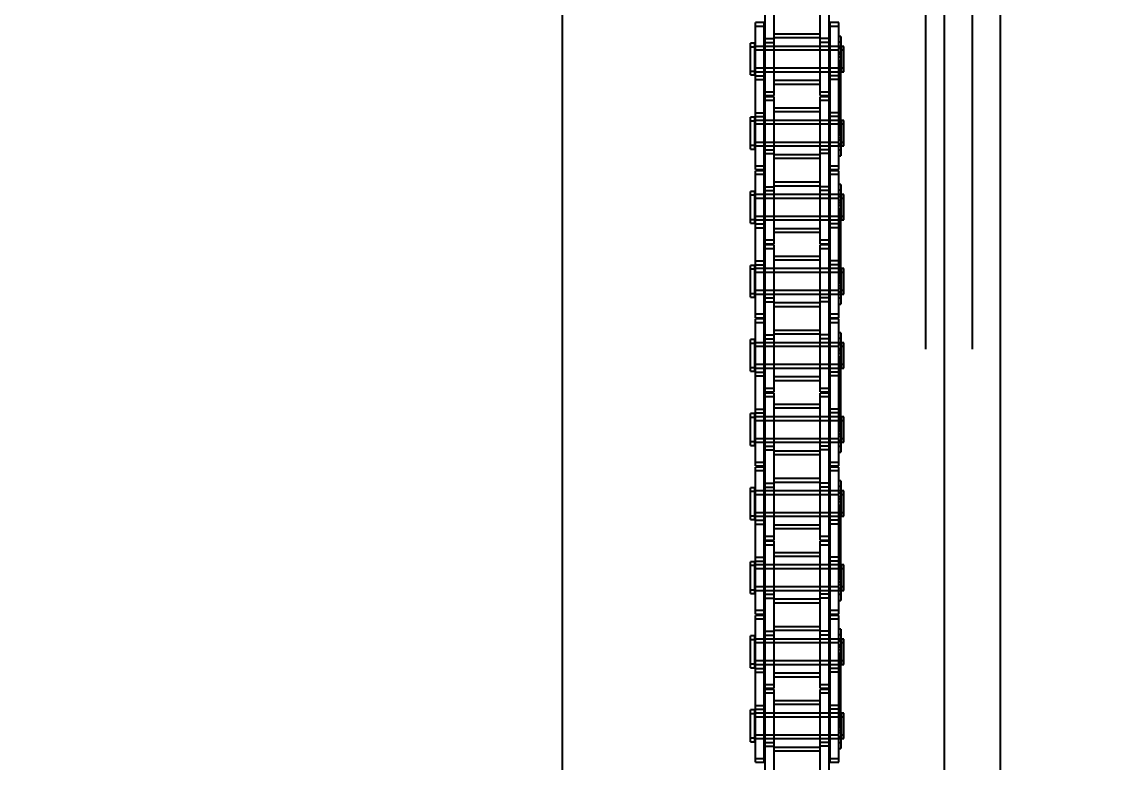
# Model space of a CAD drawing. Header units: metres. Extents: x 0 to 63075, y 0 to 44550.
# Drawn here: x 13890.9 to 14080.1, y 28401.4 to 28528.4 of the extents above; entities that cross this region are included whole.
import ezdxf

# ---------------------------------------------------------------- set-up
doc = ezdxf.new("R2010")
doc.units = ezdxf.units.M
doc.header["$LTSCALE"] = 75
doc.linetypes.add('HIDDEN2', pattern=[4.7625, 3.175, -1.5875])
for name, color, linetype in [('18_COTAS', 7, 'Continuous'), ('SDM', 7, 'Continuous'), ('SL4', 4, 'Continuous'), ('ST1', 7, 'HIDDEN2')]:
    doc.layers.add(name, color=color, linetype=linetype)
doc.styles.add('ROMANS', font='ROMANS.SHX')
doc.dimstyles.new('75___1-75', dxfattribs={"dimscale": 75, "dimtxt": 2.5, "dimasz": 2, "dimexe": 1.5, "dimexo": 1, "dimgap": 0.5, "dimtad": 1, "dimdec": 0, "dimzin": 12, "dimtxsty": 'ROMANS', "dimcen": 0, "dimclrd": 256, "dimclre": 256, "dimclrt": 3, "dimazin": 3, "dimtfac": 1, "dimtdec": 0, "dimtmove": 0, "dimatfit": 0, "dimfxl": 1, "dimlwd": -1, "dimlwe": -1, "dimarcsym": 0})

# ---------------------------------------------------------------- blocks, each defined once
blk = doc.blocks.new('*D27')
at = {"layer": '18_COTAS', "transparency": 16777216}
for p, q in [((12131.24, 27878.33), (12131.24, 30705.37)), ((13913.74, 30509.57), (13913.74, 30705.37)), ((11981.24, 30592.87), (11122.31, 30592.87)), ((13913.74, 30592.87), (12131.24, 30592.87)), ((14063.74, 30592.87), (14213.74, 30592.87))]:
    blk.add_line(p, q, dxfattribs=at)
for points in [[(11981.24, 30617.87), (11981.24, 30567.87), (12131.24, 30592.87)], [(14063.74, 30617.87), (14063.74, 30567.87), (13913.74, 30592.87)]]:
    blk.add_solid(points, dxfattribs=at)
at = {"layer": 'Defpoints', "color": 0, "transparency": 16777216}
for p in [(13913.74, 30592.87), (13913.74, 30434.57), (12131.24, 27803.33)]:
    blk.add_point(p, dxfattribs=at)
at = {"layer": '18_COTAS', "color": 3, "transparency": 16777216, "insert": (11476.78, 30724.12), "char_height": 187.5, "attachment_point": 5, "style": 'ROMANS'}
blk.add_mtext('1782', dxfattribs=at)
blk = doc.blocks.new('A$C429c7d53')
at = {"layer": 'SL4'}
for p, q in [((262.76, 1009.76), (262.76, 2334.74)), ((328.24, 1009.76), (328.24, 2334.74)), ((337.76, 2334.74), (337.76, 1009.76))]:
    blk.add_line(p, q, dxfattribs=at)
at = {"layer": 'ST1'}
for p, q in [((325, 2334.74), (325, 1009.76)), ((328.24, 1009.76), (328.24, 2334.74)), ((333, 2334.74), (333, 1009.76)), ((297.51, 1434.81), (297.51, 1441.16)), ((299.03, 1434.81), (299.03, 1441.16)), ((306.96, 1434.81), (306.96, 1441.16)), ((308.48, 1434.81), (308.48, 1441.16)), ((295.84, 1437.56), (295.84, 1438.21)), ((297.36, 1438.21), (295.84, 1438.21)), ((297.36, 1437.56), (297.36, 1438.21)), ((308.64, 1437.56), (308.64, 1438.21)), ((310.16, 1438.21), (308.64, 1438.21)), ((310.16, 1437.56), (310.16, 1438.21)), ((295.84, 1428.46), (295.84, 1437.56)), ((297.36, 1437.56), (295.84, 1437.56)), ((297.36, 1428.46), (297.36, 1437.56)), ((306.96, 1436.25), (299.03, 1436.25)), ((308.64, 1428.46), (308.64, 1437.56)), ((310.16, 1437.56), (308.64, 1437.56)), ((310.16, 1428.46), (310.16, 1437.56)), ((310.49, 1435.84), (310.16, 1435.84)), ((310.49, 1435.84), (310.49, 1434.87)), ((295, 1434.03), (295, 1434.69)), ((295.66, 1434.69), (295, 1434.69)), ((295, 1429.24), (295, 1434.03)), ((295.66, 1434.03), (295, 1434.03)), ((295.66, 1434.69), (295.66, 1434.03)), ((310.16, 1434.14), (295.66, 1434.14)), ((295.66, 1434.03), (295.66, 1429.24)), ((297.36, 1434.14), (295.84, 1434.14)), ((297.51, 1435.47), (299.03, 1435.47)), ((297.51, 1434.81), (299.03, 1434.81)), ((297.51, 1425.72), (297.51, 1434.81)), ((299.03, 1434.14), (297.51, 1434.14)), ((299.03, 1425.72), (299.03, 1434.81)), ((306.96, 1435.6), (299.03, 1435.6)), ((306.96, 1434.14), (299.03, 1434.14)), ((308.48, 1435.47), (306.96, 1435.47)), ((308.48, 1434.81), (306.96, 1434.81)), ((306.96, 1425.72), (306.96, 1434.81)), ((308.48, 1434.14), (306.96, 1434.14)), ((308.48, 1425.72), (308.48, 1434.81)), ((310.49, 1434.14), (308.64, 1434.14)), ((310.49, 1434.87), (310.16, 1434.87)), ((310.49, 1434.87), (310.49, 1431.64)), ((310.53, 1434.14), (310.53, 1433.48)), ((311, 1434.14), (310.53, 1434.14)), ((311, 1433.48), (311, 1434.14)), ((310.16, 1433.48), (295.66, 1433.48)), ((297.36, 1433.48), (295.84, 1433.48)), ((299.03, 1433.48), (297.51, 1433.48)), ((306.96, 1433.48), (299.03, 1433.48)), ((308.48, 1433.48), (306.96, 1433.48)), ((310.16, 1433.48), (308.64, 1433.48)), ((310.53, 1433.77), (310.16, 1433.77)), ((310.53, 1433.11), (310.16, 1433.11)), ((310.49, 1432.74), (310.16, 1432.74)), ((310.49, 1432.29), (310.16, 1432.29)), ((310.53, 1433.48), (310.53, 1429.79)), ((311, 1433.48), (310.53, 1433.48)), ((311, 1429.79), (311, 1433.48)), ((295.66, 1430.45), (310.16, 1430.45)), ((295.84, 1430.45), (297.36, 1430.45)), ((297.51, 1430.45), (299.03, 1430.45)), ((299.03, 1430.45), (306.96, 1430.45)), ((306.96, 1430.45), (308.48, 1430.45)), ((308.64, 1430.45), (310.16, 1430.45)), ((310.49, 1431.64), (310.16, 1431.64)), ((310.16, 1430.82), (310.53, 1430.82)), ((310.49, 1430.67), (310.16, 1430.67)), ((310.16, 1430.16), (310.53, 1430.16)), ((310.49, 1418.94), (310.49, 1431.64)), ((310.53, 1430.45), (311, 1430.45)), ((295, 1429.89), (295.66, 1429.89)), ((295, 1429.24), (295.66, 1429.24)), ((295.66, 1429.79), (310.16, 1429.79)), ((295.84, 1429.79), (297.36, 1429.79)), ((295.84, 1429.12), (297.36, 1429.12)), ((295.84, 1428.46), (297.36, 1428.46)), ((295.84, 1422.11), (295.84, 1428.46)), ((297.36, 1422.11), (297.36, 1428.46)), ((297.51, 1429.79), (299.03, 1429.79)), ((299.03, 1429.79), (306.96, 1429.79)), ((299.03, 1428.33), (306.96, 1428.33)), ((306.96, 1429.79), (308.48, 1429.79)), ((308.64, 1429.79), (310.16, 1429.79)), ((310.16, 1429.12), (308.64, 1429.12)), ((310.16, 1428.46), (308.64, 1428.46)), ((308.64, 1422.11), (308.64, 1428.46)), ((310.49, 1430.02), (310.16, 1430.02)), ((310.16, 1422.11), (310.16, 1428.46)), ((310.53, 1429.79), (311, 1429.79)), ((297.51, 1426.37), (299.03, 1426.37)), ((299.03, 1427.68), (306.96, 1427.68)), ((306.96, 1426.37), (308.48, 1426.37)), ((297.51, 1425.72), (299.03, 1425.72)), ((297.51, 1424.86), (297.51, 1425.51)), ((299.03, 1425.51), (297.51, 1425.51)), ((297.51, 1415.76), (297.51, 1424.86)), ((299.03, 1424.86), (297.51, 1424.86)), ((299.03, 1424.86), (299.03, 1425.51)), ((299.03, 1415.76), (299.03, 1424.86)), ((306.96, 1425.72), (308.48, 1425.72)), ((306.96, 1424.86), (306.96, 1425.51)), ((308.48, 1425.51), (306.96, 1425.51)), ((306.96, 1415.76), (306.96, 1424.86)), ((308.48, 1424.86), (306.96, 1424.86)), ((308.48, 1424.86), (308.48, 1425.51)), ((308.48, 1415.76), (308.48, 1424.86)), ((295.84, 1422.77), (297.36, 1422.77)), ((306.96, 1423.55), (299.03, 1423.55)), ((306.96, 1422.9), (299.03, 1422.9)), ((310.16, 1422.77), (308.64, 1422.77)), ((295, 1421.33), (295, 1421.99)), ((295.66, 1421.99), (295, 1421.99)), ((295, 1416.54), (295, 1421.33)), ((295.66, 1421.33), (295, 1421.33)), ((295.66, 1421.99), (295.66, 1421.33)), ((310.16, 1421.44), (295.66, 1421.44)), ((295.66, 1421.33), (295.66, 1416.54)), ((310.16, 1420.78), (295.66, 1420.78)), ((295.84, 1422.11), (297.36, 1422.11)), ((295.84, 1413.02), (295.84, 1422.11)), ((297.36, 1421.44), (295.84, 1421.44)), ((297.36, 1420.78), (295.84, 1420.78)), ((297.36, 1413.02), (297.36, 1422.11)), ((299.03, 1421.44), (297.51, 1421.44)), ((299.03, 1420.78), (297.51, 1420.78)), ((306.96, 1421.44), (299.03, 1421.44)), ((306.96, 1420.78), (299.03, 1420.78)), ((308.48, 1421.44), (306.96, 1421.44)), ((308.48, 1420.78), (306.96, 1420.78)), ((310.16, 1422.11), (308.64, 1422.11)), ((308.64, 1413.02), (308.64, 1422.11)), ((310.16, 1421.44), (308.64, 1421.44)), ((310.16, 1420.78), (308.64, 1420.78)), ((310.16, 1413.02), (310.16, 1422.11)), ((310.49, 1421.21), (310.16, 1421.21)), ((310.53, 1421.07), (310.16, 1421.07)), ((310.53, 1421.44), (310.53, 1420.78)), ((311, 1421.44), (310.53, 1421.44)), ((310.53, 1420.78), (310.53, 1417.09)), ((311, 1420.78), (310.53, 1420.78)), ((311, 1420.78), (311, 1421.44)), ((311, 1417.09), (311, 1420.78)), ((310.49, 1420.56), (310.16, 1420.56)), ((310.53, 1420.41), (310.16, 1420.41)), ((310.49, 1419.59), (310.16, 1419.59)), ((310.49, 1418.94), (310.16, 1418.94)), ((310.49, 1418.94), (310.49, 1415.38)), ((295, 1417.19), (295.66, 1417.19)), ((295.66, 1417.75), (310.16, 1417.75)), ((295.66, 1417.09), (310.16, 1417.09)), ((295.84, 1417.75), (297.36, 1417.75)), ((295.84, 1417.09), (297.36, 1417.09)), ((297.51, 1417.75), (299.03, 1417.75)), ((297.51, 1417.09), (299.03, 1417.09)), ((299.03, 1417.75), (306.96, 1417.75)), ((299.03, 1417.09), (306.96, 1417.09)), ((306.96, 1417.75), (308.48, 1417.75)), ((306.96, 1417.09), (308.48, 1417.09)), ((308.64, 1417.75), (310.16, 1417.75)), ((308.64, 1417.09), (310.49, 1417.09)), ((310.49, 1418.48), (310.16, 1418.48)), ((310.16, 1418.12), (310.53, 1418.12)), ((310.16, 1417.46), (310.53, 1417.46)), ((310.53, 1417.75), (311, 1417.75)), ((310.53, 1417.09), (311, 1417.09)), ((295, 1416.54), (295.66, 1416.54)), ((297.51, 1416.42), (299.03, 1416.42)), ((297.51, 1415.76), (299.03, 1415.76)), ((297.51, 1409.41), (297.51, 1415.76)), ((299.03, 1409.41), (299.03, 1415.76)), ((299.03, 1415.63), (306.96, 1415.63)), ((299.03, 1414.98), (306.96, 1414.98)), ((308.48, 1416.42), (306.96, 1416.42)), ((308.48, 1415.76), (306.96, 1415.76)), ((306.96, 1409.41), (306.96, 1415.76)), ((308.48, 1409.41), (308.48, 1415.76)), ((310.49, 1416.36), (310.16, 1416.36)), ((310.16, 1415.38), (310.49, 1415.38)), ((295.84, 1413.67), (297.36, 1413.67)), ((308.64, 1413.67), (310.16, 1413.67)), ((295.84, 1413.02), (297.36, 1413.02)), ((295.84, 1412.16), (295.84, 1412.81)), ((297.36, 1412.81), (295.84, 1412.81)), ((295.84, 1403.06), (295.84, 1412.16)), ((297.36, 1412.16), (295.84, 1412.16)), ((297.36, 1412.16), (297.36, 1412.81)), ((297.36, 1403.06), (297.36, 1412.16)), ((308.64, 1413.02), (310.16, 1413.02)), ((308.64, 1412.16), (308.64, 1412.81)), ((310.16, 1412.81), (308.64, 1412.81)), ((308.64, 1403.06), (308.64, 1412.16)), ((310.16, 1412.16), (308.64, 1412.16)), ((310.16, 1412.16), (310.16, 1412.81)), ((310.16, 1403.06), (310.16, 1412.16)), ((295, 1408.63), (295, 1409.29)), ((295.66, 1409.29), (295, 1409.29)), ((295.66, 1409.29), (295.66, 1408.63)), ((297.51, 1410.07), (299.03, 1410.07)), ((297.51, 1409.41), (299.03, 1409.41)), ((297.51, 1400.32), (297.51, 1409.41)), ((299.03, 1400.32), (299.03, 1409.41)), ((306.96, 1410.85), (299.03, 1410.85)), ((306.96, 1410.2), (299.03, 1410.2)), ((308.48, 1410.07), (306.96, 1410.07)), ((308.48, 1409.41), (306.96, 1409.41)), ((306.96, 1400.32), (306.96, 1409.41)), ((308.48, 1400.32), (308.48, 1409.41)), ((310.49, 1410.44), (310.16, 1410.44)), ((310.49, 1409.47), (310.16, 1409.47)), ((310.49, 1410.44), (310.49, 1409.47)), ((310.49, 1409.47), (310.49, 1406.24)), ((295, 1403.84), (295, 1408.63)), ((295.66, 1408.63), (295, 1408.63)), ((310.16, 1408.74), (295.66, 1408.74)), ((295.66, 1408.63), (295.66, 1403.84)), ((310.16, 1408.08), (295.66, 1408.08)), ((297.36, 1408.74), (295.84, 1408.74)), ((297.36, 1408.08), (295.84, 1408.08)), ((299.03, 1408.74), (297.51, 1408.74)), ((299.03, 1408.08), (297.51, 1408.08)), ((306.96, 1408.74), (299.03, 1408.74)), ((306.96, 1408.08), (299.03, 1408.08)), ((308.48, 1408.74), (306.96, 1408.74)), ((308.48, 1408.08), (306.96, 1408.08)), ((310.49, 1408.74), (308.64, 1408.74)), ((310.16, 1408.08), (308.64, 1408.08)), ((310.53, 1408.37), (310.16, 1408.37)), ((310.53, 1407.71), (310.16, 1407.71)), ((310.53, 1408.74), (310.53, 1408.08)), ((311, 1408.74), (310.53, 1408.74)), ((310.53, 1408.08), (310.53, 1404.39)), ((311, 1408.08), (310.53, 1408.08)), ((311, 1408.08), (311, 1408.74)), ((311, 1404.39), (311, 1408.08)), ((310.49, 1407.34), (310.16, 1407.34)), ((310.49, 1406.89), (310.16, 1406.89)), ((310.49, 1406.24), (310.16, 1406.24)), ((310.49, 1393.54), (310.49, 1406.24)), ((295, 1404.49), (295.66, 1404.49)), ((295, 1403.84), (295.66, 1403.84)), ((295.66, 1405.05), (310.16, 1405.05)), ((295.66, 1404.39), (310.16, 1404.39)), ((295.84, 1405.05), (297.36, 1405.05)), ((295.84, 1404.39), (297.36, 1404.39)), ((295.84, 1403.72), (297.36, 1403.72)), ((297.51, 1405.05), (299.03, 1405.05)), ((297.51, 1404.39), (299.03, 1404.39)), ((299.03, 1405.05), (306.96, 1405.05)), ((299.03, 1404.39), (306.96, 1404.39)), ((306.96, 1405.05), (308.48, 1405.05)), ((306.96, 1404.39), (308.48, 1404.39)), ((308.64, 1405.05), (310.16, 1405.05)), ((308.64, 1404.39), (310.16, 1404.39)), ((310.16, 1403.72), (308.64, 1403.72)), ((310.16, 1405.42), (310.53, 1405.42)), ((310.49, 1405.27), (310.16, 1405.27)), ((310.16, 1404.76), (310.53, 1404.76)), ((310.49, 1404.62), (310.16, 1404.62)), ((310.53, 1405.05), (311, 1405.05)), ((310.53, 1404.39), (311, 1404.39)), ((295.84, 1403.06), (297.36, 1403.06)), ((295.84, 1396.71), (295.84, 1403.06)), ((297.36, 1396.71), (297.36, 1403.06)), ((299.03, 1402.93), (306.96, 1402.93)), ((299.03, 1402.28), (306.96, 1402.28)), ((310.16, 1403.06), (308.64, 1403.06)), ((308.64, 1396.71), (308.64, 1403.06)), ((310.16, 1396.71), (310.16, 1403.06)), ((297.51, 1400.97), (299.03, 1400.97)), ((297.51, 1400.32), (299.03, 1400.32)), ((297.51, 1399.46), (297.51, 1400.11)), ((299.03, 1400.11), (297.51, 1400.11)), ((299.03, 1399.46), (299.03, 1400.11)), ((306.96, 1400.97), (308.48, 1400.97)), ((306.96, 1400.32), (308.48, 1400.32)), ((306.96, 1399.46), (306.96, 1400.11)), ((308.48, 1400.11), (306.96, 1400.11)), ((308.48, 1399.46), (308.48, 1400.11)), ((297.51, 1390.36), (297.51, 1399.46)), ((299.03, 1399.46), (297.51, 1399.46)), ((299.03, 1390.36), (299.03, 1399.46)), ((306.96, 1398.15), (299.03, 1398.15)), ((306.96, 1390.36), (306.96, 1399.46)), ((308.48, 1399.46), (306.96, 1399.46)), ((308.48, 1390.36), (308.48, 1399.46)), ((295, 1395.93), (295, 1396.59)), ((295.66, 1396.59), (295, 1396.59)), ((295.66, 1396.59), (295.66, 1395.93)), ((295.84, 1397.37), (297.36, 1397.37)), ((295.84, 1396.71), (297.36, 1396.71)), ((295.84, 1387.62), (295.84, 1396.71)), ((297.36, 1387.62), (297.36, 1396.71)), ((306.96, 1397.5), (299.03, 1397.5)), ((310.16, 1397.37), (308.64, 1397.37)), ((310.16, 1396.71), (308.64, 1396.71)), ((308.64, 1387.62), (308.64, 1396.71)), ((310.16, 1387.62), (310.16, 1396.71)), ((295, 1391.14), (295, 1395.93)), ((295.66, 1395.93), (295, 1395.93)), ((310.16, 1396.04), (295.66, 1396.04)), ((295.66, 1395.93), (295.66, 1391.14)), ((310.16, 1395.38), (295.66, 1395.38)), ((297.36, 1396.04), (295.84, 1396.04)), ((297.36, 1395.38), (295.84, 1395.38)), ((299.03, 1396.04), (297.51, 1396.04)), ((299.03, 1395.38), (297.51, 1395.38)), ((306.96, 1396.04), (299.03, 1396.04)), ((306.96, 1395.38), (299.03, 1395.38)), ((308.48, 1396.04), (306.96, 1396.04)), ((308.48, 1395.38), (306.96, 1395.38)), ((310.16, 1396.04), (308.64, 1396.04)), ((310.16, 1395.38), (308.64, 1395.38)), ((310.49, 1395.81), (310.16, 1395.81)), ((310.53, 1395.67), (310.16, 1395.67)), ((310.49, 1395.16), (310.16, 1395.16)), ((310.53, 1395.01), (310.16, 1395.01)), ((310.49, 1394.19), (310.16, 1394.19)), ((310.53, 1396.04), (310.53, 1395.38)), ((311, 1396.04), (310.53, 1396.04)), ((310.53, 1395.38), (310.53, 1391.69)), ((311, 1395.38), (310.53, 1395.38)), ((311, 1395.38), (311, 1396.04)), ((311, 1391.69), (311, 1395.38)), ((295.66, 1392.35), (310.16, 1392.35)), ((295.84, 1392.35), (297.36, 1392.35)), ((297.51, 1392.35), (299.03, 1392.35)), ((299.03, 1392.35), (306.96, 1392.35)), ((306.96, 1392.35), (308.48, 1392.35)), ((308.64, 1392.35), (310.16, 1392.35)), ((310.49, 1393.54), (310.16, 1393.54)), ((310.49, 1393.08), (310.16, 1393.08)), ((310.16, 1392.72), (310.53, 1392.72)), ((310.49, 1393.54), (310.49, 1389.98)), ((310.53, 1392.35), (311, 1392.35)), ((295, 1391.79), (295.66, 1391.79)), ((295, 1391.14), (295.66, 1391.14)), ((295.66, 1391.69), (310.16, 1391.69)), ((295.84, 1391.69), (297.36, 1391.69)), ((297.51, 1391.69), (299.03, 1391.69)), ((297.51, 1391.02), (299.03, 1391.02)), ((299.03, 1391.69), (306.96, 1391.69)), ((306.96, 1391.69), (308.48, 1391.69)), ((308.48, 1391.02), (306.96, 1391.02)), ((308.64, 1391.69), (310.49, 1391.69)), ((310.16, 1392.06), (310.53, 1392.06)), ((310.49, 1390.96), (310.16, 1390.96)), ((310.53, 1391.69), (311, 1391.69)), ((297.51, 1390.36), (299.03, 1390.36)), ((297.51, 1384.01), (297.51, 1390.36)), ((299.03, 1384.01), (299.03, 1390.36)), ((299.03, 1390.23), (306.96, 1390.23)), ((299.03, 1389.58), (306.96, 1389.58)), ((308.48, 1390.36), (306.96, 1390.36)), ((306.96, 1384.01), (306.96, 1390.36)), ((308.48, 1384.01), (308.48, 1390.36)), ((310.16, 1389.98), (310.49, 1389.98)), ((295.84, 1388.27), (297.36, 1388.27)), ((295.84, 1387.62), (297.36, 1387.62)), ((295.84, 1386.76), (295.84, 1387.41)), ((297.36, 1387.41), (295.84, 1387.41)), ((295.84, 1377.66), (295.84, 1386.76)), ((297.36, 1386.76), (295.84, 1386.76)), ((297.36, 1386.76), (297.36, 1387.41)), ((297.36, 1377.66), (297.36, 1386.76)), ((308.64, 1388.27), (310.16, 1388.27)), ((308.64, 1387.62), (310.16, 1387.62)), ((308.64, 1386.76), (308.64, 1387.41)), ((310.16, 1387.41), (308.64, 1387.41)), ((308.64, 1377.66), (308.64, 1386.76)), ((310.16, 1386.76), (308.64, 1386.76)), ((310.16, 1386.76), (310.16, 1387.41)), ((310.16, 1377.66), (310.16, 1386.76)), ((306.96, 1385.45), (299.03, 1385.45)), ((306.96, 1384.8), (299.03, 1384.8)), ((310.49, 1385.04), (310.16, 1385.04)), ((310.49, 1385.04), (310.49, 1384.07)), ((295, 1383.23), (295, 1383.89)), ((295.66, 1383.89), (295, 1383.89)), ((295, 1378.44), (295, 1383.23)), ((295.66, 1383.23), (295, 1383.23)), ((295.66, 1383.89), (295.66, 1383.23)), ((310.16, 1383.34), (295.66, 1383.34)), ((295.66, 1383.23), (295.66, 1378.44)), ((297.36, 1383.34), (295.84, 1383.34)), ((297.51, 1384.67), (299.03, 1384.67)), ((297.51, 1384.01), (299.03, 1384.01)), ((297.51, 1374.92), (297.51, 1384.01)), ((299.03, 1383.34), (297.51, 1383.34)), ((299.03, 1374.92), (299.03, 1384.01)), ((306.96, 1383.34), (299.03, 1383.34)), ((308.48, 1384.67), (306.96, 1384.67)), ((308.48, 1384.01), (306.96, 1384.01)), ((306.96, 1374.92), (306.96, 1384.01)), ((308.48, 1383.34), (306.96, 1383.34)), ((308.48, 1374.92), (308.48, 1384.01)), ((310.49, 1383.34), (308.64, 1383.34)), ((310.49, 1384.07), (310.16, 1384.07)), ((310.53, 1382.97), (310.16, 1382.97)), ((310.49, 1384.07), (310.49, 1380.84)), ((310.53, 1383.34), (310.53, 1382.68)), ((311, 1383.34), (310.53, 1383.34)), ((311, 1382.68), (311, 1383.34)), ((310.16, 1382.68), (295.66, 1382.68)), ((297.36, 1382.68), (295.84, 1382.68)), ((299.03, 1382.68), (297.51, 1382.68)), ((306.96, 1382.68), (299.03, 1382.68)), ((308.48, 1382.68), (306.96, 1382.68)), ((310.16, 1382.68), (308.64, 1382.68)), ((310.53, 1382.31), (310.16, 1382.31)), ((310.49, 1381.94), (310.16, 1381.94)), ((310.49, 1381.49), (310.16, 1381.49)), ((310.53, 1382.68), (310.53, 1378.99)), ((311, 1382.68), (310.53, 1382.68)), ((311, 1378.99), (311, 1382.68)), ((295, 1379.09), (295.66, 1379.09)), ((295.66, 1379.65), (310.16, 1379.65)), ((295.84, 1379.65), (297.36, 1379.65)), ((297.51, 1379.65), (299.03, 1379.65)), ((299.03, 1379.65), (306.96, 1379.65)), ((306.96, 1379.65), (308.48, 1379.65)), ((308.64, 1379.65), (310.16, 1379.65)), ((310.49, 1380.84), (310.16, 1380.84)), ((310.16, 1380.02), (310.53, 1380.02)), ((310.49, 1379.87), (310.16, 1379.87)), ((310.16, 1379.36), (310.53, 1379.36)), ((310.49, 1379.22), (310.16, 1379.22)), ((310.49, 1368.14), (310.49, 1380.84)), ((310.53, 1379.65), (311, 1379.65)), ((295, 1378.44), (295.66, 1378.44)), ((295.66, 1378.99), (310.16, 1378.99)), ((295.84, 1378.99), (297.36, 1378.99)), ((295.84, 1378.32), (297.36, 1378.32)), ((295.84, 1377.66), (297.36, 1377.66)), ((295.84, 1371.31), (295.84, 1377.66)), ((297.36, 1371.31), (297.36, 1377.66)), ((297.51, 1378.99), (299.03, 1378.99)), ((299.03, 1378.99), (306.96, 1378.99)), ((299.03, 1377.53), (306.96, 1377.53)), ((306.96, 1378.99), (308.48, 1378.99)), ((308.64, 1378.99), (310.16, 1378.99)), ((310.16, 1378.32), (308.64, 1378.32)), ((310.16, 1377.66), (308.64, 1377.66)), ((308.64, 1371.31), (308.64, 1377.66)), ((310.16, 1371.31), (310.16, 1377.66)), ((310.53, 1378.99), (311, 1378.99)), ((297.51, 1375.57), (299.03, 1375.57)), ((299.03, 1376.88), (306.96, 1376.88)), ((306.96, 1375.57), (308.48, 1375.57)), ((297.51, 1374.92), (299.03, 1374.92)), ((297.51, 1374.06), (297.51, 1374.71)), ((299.03, 1374.71), (297.51, 1374.71)), ((297.51, 1364.96), (297.51, 1374.06)), ((299.03, 1374.06), (297.51, 1374.06)), ((299.03, 1374.06), (299.03, 1374.71)), ((299.03, 1364.96), (299.03, 1374.06)), ((306.96, 1374.92), (308.48, 1374.92)), ((306.96, 1374.06), (306.96, 1374.71)), ((308.48, 1374.71), (306.96, 1374.71)), ((306.96, 1364.96), (306.96, 1374.06)), ((308.48, 1374.06), (306.96, 1374.06)), ((308.48, 1374.06), (308.48, 1374.71)), ((308.48, 1364.96), (308.48, 1374.06)), ((295.84, 1371.97), (297.36, 1371.97)), ((306.96, 1372.75), (299.03, 1372.75)), ((306.96, 1372.1), (299.03, 1372.1)), ((310.16, 1371.97), (308.64, 1371.97)), ((295, 1370.53), (295, 1371.19)), ((295.66, 1371.19), (295, 1371.19)), ((295, 1365.74), (295, 1370.53)), ((295.66, 1370.53), (295, 1370.53)), ((295.66, 1371.19), (295.66, 1370.53)), ((310.16, 1370.64), (295.66, 1370.64)), ((295.66, 1370.53), (295.66, 1365.74)), ((310.16, 1369.98), (295.66, 1369.98)), ((295.84, 1371.31), (297.36, 1371.31)), ((295.84, 1362.22), (295.84, 1371.31)), ((297.36, 1370.64), (295.84, 1370.64)), ((297.36, 1369.98), (295.84, 1369.98)), ((297.36, 1362.22), (297.36, 1371.31)), ((299.03, 1370.64), (297.51, 1370.64)), ((299.03, 1369.98), (297.51, 1369.98)), ((306.96, 1370.64), (299.03, 1370.64)), ((306.96, 1369.98), (299.03, 1369.98)), ((308.48, 1370.64), (306.96, 1370.64)), ((308.48, 1369.98), (306.96, 1369.98)), ((310.16, 1371.31), (308.64, 1371.31)), ((308.64, 1362.22), (308.64, 1371.31)), ((310.16, 1370.64), (308.64, 1370.64)), ((310.16, 1369.98), (308.64, 1369.98)), ((310.16, 1362.22), (310.16, 1371.31)), ((310.49, 1370.41), (310.16, 1370.41)), ((310.53, 1370.27), (310.16, 1370.27)), ((310.49, 1369.76), (310.16, 1369.76)), ((310.53, 1369.61), (310.16, 1369.61)), ((310.53, 1370.64), (310.53, 1369.98)), ((311, 1370.64), (310.53, 1370.64)), ((310.53, 1369.98), (310.53, 1366.29)), ((311, 1369.98), (310.53, 1369.98)), ((311, 1369.98), (311, 1370.64)), ((311, 1366.29), (311, 1369.98)), ((310.49, 1368.79), (310.16, 1368.79)), ((310.49, 1368.14), (310.16, 1368.14)), ((310.49, 1367.68), (310.16, 1367.68)), ((310.49, 1368.14), (310.49, 1364.58)), ((295, 1366.39), (295.66, 1366.39)), ((295.66, 1366.95), (310.16, 1366.95)), ((295.66, 1366.29), (310.16, 1366.29)), ((295.84, 1366.95), (297.36, 1366.95)), ((295.84, 1366.29), (297.36, 1366.29)), ((297.51, 1366.95), (299.03, 1366.95)), ((297.51, 1366.29), (299.03, 1366.29)), ((299.03, 1366.95), (306.96, 1366.95)), ((299.03, 1366.29), (306.96, 1366.29)), ((306.96, 1366.95), (308.48, 1366.95)), ((306.96, 1366.29), (308.48, 1366.29)), ((308.64, 1366.95), (310.16, 1366.95)), ((308.64, 1366.29), (310.49, 1366.29)), ((310.16, 1367.32), (310.53, 1367.32)), ((310.16, 1366.66), (310.53, 1366.66)), ((310.53, 1366.95), (311, 1366.95)), ((310.53, 1366.29), (311, 1366.29)), ((295, 1365.74), (295.66, 1365.74)), ((297.51, 1365.62), (299.03, 1365.62)), ((297.51, 1364.96), (299.03, 1364.96)), ((297.51, 1358.61), (297.51, 1364.96)), ((299.03, 1358.61), (299.03, 1364.96)), ((299.03, 1364.83), (306.96, 1364.83)), ((299.03, 1364.18), (306.96, 1364.18)), ((308.48, 1365.62), (306.96, 1365.62)), ((308.48, 1364.96), (306.96, 1364.96)), ((306.96, 1358.61), (306.96, 1364.96)), ((308.48, 1358.61), (308.48, 1364.96)), ((310.49, 1365.56), (310.16, 1365.56)), ((310.16, 1364.58), (310.49, 1364.58)), ((295.84, 1362.87), (297.36, 1362.87)), ((295.84, 1362.22), (297.36, 1362.22)), ((295.84, 1361.36), (295.84, 1362.01)), ((297.36, 1362.01), (295.84, 1362.01)), ((297.36, 1361.36), (297.36, 1362.01)), ((308.64, 1362.87), (310.16, 1362.87)), ((308.64, 1362.22), (310.16, 1362.22)), ((308.64, 1361.36), (308.64, 1362.01)), ((310.16, 1362.01), (308.64, 1362.01)), ((310.16, 1361.36), (310.16, 1362.01)), ((295.84, 1352.26), (295.84, 1361.36)), ((297.36, 1361.36), (295.84, 1361.36)), ((297.36, 1352.26), (297.36, 1361.36)), ((308.64, 1352.26), (308.64, 1361.36)), ((310.16, 1361.36), (308.64, 1361.36)), ((310.16, 1352.26), (310.16, 1361.36)), ((295, 1357.83), (295, 1358.49)), ((295.66, 1358.49), (295, 1358.49)), ((295.66, 1358.49), (295.66, 1357.83)), ((297.51, 1359.27), (299.03, 1359.27)), ((297.51, 1358.61), (299.03, 1358.61)), ((297.51, 1349.52), (297.51, 1358.61)), ((299.03, 1349.52), (299.03, 1358.61)), ((306.96, 1360.05), (299.03, 1360.05)), ((306.96, 1359.4), (299.03, 1359.4)), ((308.48, 1359.27), (306.96, 1359.27)), ((308.48, 1358.61), (306.96, 1358.61)), ((306.96, 1349.52), (306.96, 1358.61)), ((308.48, 1349.52), (308.48, 1358.61)), ((310.49, 1359.64), (310.16, 1359.64)), ((310.49, 1358.67), (310.16, 1358.67)), ((310.49, 1359.64), (310.49, 1358.67)), ((310.49, 1358.67), (310.49, 1355.44)), ((295, 1353.04), (295, 1357.83)), ((295.66, 1357.83), (295, 1357.83)), ((310.16, 1357.94), (295.66, 1357.94)), ((295.66, 1357.83), (295.66, 1353.04)), ((310.16, 1357.28), (295.66, 1357.28)), ((297.36, 1357.94), (295.84, 1357.94)), ((297.36, 1357.28), (295.84, 1357.28)), ((299.03, 1357.94), (297.51, 1357.94)), ((299.03, 1357.28), (297.51, 1357.28)), ((306.96, 1357.94), (299.03, 1357.94)), ((306.96, 1357.28), (299.03, 1357.28)), ((308.48, 1357.94), (306.96, 1357.94)), ((308.48, 1357.28), (306.96, 1357.28)), ((310.49, 1357.94), (308.64, 1357.94)), ((310.16, 1357.28), (308.64, 1357.28)), ((310.53, 1357.57), (310.16, 1357.57)), ((310.53, 1356.91), (310.16, 1356.91)), ((310.49, 1356.54), (310.16, 1356.54)), ((310.53, 1357.94), (310.53, 1357.28)), ((311, 1357.94), (310.53, 1357.94)), ((310.53, 1357.28), (310.53, 1353.59)), ((311, 1357.28), (310.53, 1357.28)), ((311, 1357.28), (311, 1357.94)), ((311, 1353.59), (311, 1357.28)), ((310.49, 1356.09), (310.16, 1356.09)), ((310.49, 1355.44), (310.16, 1355.44)), ((310.16, 1354.62), (310.53, 1354.62)), ((310.49, 1354.47), (310.16, 1354.47)), ((310.49, 1342.74), (310.49, 1355.44)), ((295, 1353.69), (295.66, 1353.69)), ((295, 1353.04), (295.66, 1353.04)), ((295.66, 1354.25), (310.16, 1354.25)), ((295.66, 1353.59), (310.16, 1353.59)), ((295.84, 1354.25), (297.36, 1354.25)), ((295.84, 1353.59), (297.36, 1353.59)), ((295.84, 1352.92), (297.36, 1352.92)), ((297.51, 1354.25), (299.03, 1354.25)), ((297.51, 1353.59), (299.03, 1353.59)), ((299.03, 1354.25), (306.96, 1354.25)), ((299.03, 1353.59), (306.96, 1353.59)), ((306.96, 1354.25), (308.48, 1354.25)), ((306.96, 1353.59), (308.48, 1353.59)), ((308.64, 1354.25), (310.16, 1354.25)), ((308.64, 1353.59), (310.16, 1353.59)), ((310.16, 1352.92), (308.64, 1352.92)), ((310.16, 1353.96), (310.53, 1353.96)), ((310.49, 1353.82), (310.16, 1353.82)), ((310.53, 1354.25), (311, 1354.25)), ((310.53, 1353.59), (311, 1353.59)), ((295.84, 1352.26), (297.36, 1352.26)), ((295.84, 1345.91), (295.84, 1352.26)), ((297.36, 1345.91), (297.36, 1352.26)), ((299.03, 1352.13), (306.96, 1352.13)), ((299.03, 1351.48), (306.96, 1351.48)), ((310.16, 1352.26), (308.64, 1352.26)), ((308.64, 1345.91), (308.64, 1352.26)), ((310.16, 1345.91), (310.16, 1352.26)), ((297.51, 1350.17), (299.03, 1350.17)), ((297.51, 1349.52), (299.03, 1349.52)), ((297.51, 1348.66), (297.51, 1349.31)), ((299.03, 1349.31), (297.51, 1349.31)), ((299.03, 1348.66), (299.03, 1349.31)), ((306.96, 1350.17), (308.48, 1350.17)), ((306.96, 1349.52), (308.48, 1349.52)), ((306.96, 1348.66), (306.96, 1349.31)), ((308.48, 1349.31), (306.96, 1349.31)), ((308.48, 1348.66), (308.48, 1349.31)), ((297.51, 1339.56), (297.51, 1348.66)), ((299.03, 1348.66), (297.51, 1348.66)), ((299.03, 1339.56), (299.03, 1348.66)), ((306.96, 1347.35), (299.03, 1347.35)), ((306.96, 1339.56), (306.96, 1348.66)), ((308.48, 1348.66), (306.96, 1348.66)), ((308.48, 1339.56), (308.48, 1348.66)), ((295, 1345.13), (295, 1345.79)), ((295.66, 1345.79), (295, 1345.79)), ((295, 1340.34), (295, 1345.13)), ((295.66, 1345.13), (295, 1345.13)), ((295.66, 1345.79), (295.66, 1345.13)), ((310.16, 1345.24), (295.66, 1345.24)), ((295.66, 1345.13), (295.66, 1340.34)), ((295.84, 1346.57), (297.36, 1346.57)), ((295.84, 1345.91), (297.36, 1345.91)), ((295.84, 1336.82), (295.84, 1345.91)), ((297.36, 1345.24), (295.84, 1345.24)), ((297.36, 1336.82), (297.36, 1345.91)), ((299.03, 1345.24), (297.51, 1345.24)), ((306.96, 1346.7), (299.03, 1346.7)), ((306.96, 1345.24), (299.03, 1345.24)), ((308.48, 1345.24), (306.96, 1345.24)), ((310.16, 1346.57), (308.64, 1346.57)), ((310.16, 1345.91), (308.64, 1345.91)), ((308.64, 1336.82), (308.64, 1345.91)), ((310.16, 1345.24), (308.64, 1345.24)), ((310.16, 1336.82), (310.16, 1345.91)), ((310.49, 1345.01), (310.16, 1345.01)), ((310.53, 1345.24), (310.53, 1344.58)), ((311, 1345.24), (310.53, 1345.24)), ((311, 1344.58), (311, 1345.24)), ((310.16, 1344.58), (295.66, 1344.58)), ((297.36, 1344.58), (295.84, 1344.58)), ((299.03, 1344.58), (297.51, 1344.58)), ((306.96, 1344.58), (299.03, 1344.58)), ((308.48, 1344.58), (306.96, 1344.58)), ((310.16, 1344.58), (308.64, 1344.58)), ((310.53, 1344.87), (310.16, 1344.87)), ((310.49, 1344.36), (310.16, 1344.36)), ((310.53, 1344.21), (310.16, 1344.21)), ((310.49, 1343.39), (310.16, 1343.39)), ((310.53, 1344.58), (310.53, 1340.89)), ((311, 1344.58), (310.53, 1344.58)), ((311, 1340.89), (311, 1344.58)), ((295.66, 1341.55), (310.16, 1341.55)), ((295.84, 1341.55), (297.36, 1341.55)), ((297.51, 1341.55), (299.03, 1341.55)), ((299.03, 1341.55), (306.96, 1341.55)), ((306.96, 1341.55), (308.48, 1341.55)), ((308.64, 1341.55), (310.16, 1341.55)), ((310.49, 1342.74), (310.16, 1342.74)), ((310.49, 1342.28), (310.16, 1342.28)), ((310.16, 1341.92), (310.53, 1341.92)), ((310.16, 1341.26), (310.53, 1341.26)), ((310.49, 1342.74), (310.49, 1339.18)), ((310.53, 1341.55), (311, 1341.55)), ((295, 1340.99), (295.66, 1340.99)), ((295, 1340.34), (295.66, 1340.34)), ((295.66, 1340.89), (310.16, 1340.89)), ((295.84, 1340.89), (297.36, 1340.89)), ((297.51, 1340.89), (299.03, 1340.89)), ((297.51, 1340.22), (299.03, 1340.22)), ((297.51, 1339.56), (299.03, 1339.56)), ((297.51, 1333.21), (297.51, 1339.56)), ((299.03, 1333.21), (299.03, 1339.56)), ((299.03, 1340.89), (306.96, 1340.89)), ((299.03, 1339.43), (306.96, 1339.43)), ((306.96, 1340.89), (308.48, 1340.89)), ((308.48, 1340.22), (306.96, 1340.22)), ((308.48, 1339.56), (306.96, 1339.56)), ((306.96, 1333.21), (306.96, 1339.56)), ((308.48, 1333.21), (308.48, 1339.56)), ((308.64, 1340.89), (310.49, 1340.89)), ((310.49, 1340.16), (310.16, 1340.16)), ((310.53, 1340.89), (311, 1340.89)), ((295.84, 1337.47), (297.36, 1337.47)), ((299.03, 1338.78), (306.96, 1338.78)), ((308.64, 1337.47), (310.16, 1337.47)), ((310.16, 1339.18), (310.49, 1339.18)), ((295.84, 1336.82), (297.36, 1336.82)), ((295.84, 1335.96), (295.84, 1336.61)), ((297.36, 1336.61), (295.84, 1336.61)), ((295.84, 1326.86), (295.84, 1335.96)), ((297.36, 1335.96), (295.84, 1335.96)), ((297.36, 1335.96), (297.36, 1336.61)), ((297.36, 1326.86), (297.36, 1335.96)), ((308.64, 1336.82), (310.16, 1336.82)), ((308.64, 1335.96), (308.64, 1336.61)), ((310.16, 1336.61), (308.64, 1336.61)), ((308.64, 1326.86), (308.64, 1335.96)), ((310.16, 1335.96), (308.64, 1335.96)), ((310.16, 1335.96), (310.16, 1336.61)), ((310.16, 1326.86), (310.16, 1335.96)), ((297.51, 1333.87), (299.03, 1333.87)), ((306.96, 1334.65), (299.03, 1334.65)), ((306.96, 1334), (299.03, 1334)), ((308.48, 1333.87), (306.96, 1333.87)), ((310.49, 1334.24), (310.16, 1334.24)), ((310.49, 1334.24), (310.49, 1333.27)), ((295, 1332.43), (295, 1333.09)), ((295.66, 1333.09), (295, 1333.09)), ((295, 1327.64), (295, 1332.43)), ((295.66, 1332.43), (295, 1332.43)), ((295.66, 1333.09), (295.66, 1332.43)), ((310.16, 1332.54), (295.66, 1332.54)), ((295.66, 1332.43), (295.66, 1327.64)), ((310.16, 1331.88), (295.66, 1331.88)), ((297.36, 1332.54), (295.84, 1332.54)), ((297.36, 1331.88), (295.84, 1331.88)), ((297.51, 1333.21), (299.03, 1333.21)), ((297.51, 1324.12), (297.51, 1333.21)), ((299.03, 1332.54), (297.51, 1332.54)), ((299.03, 1331.88), (297.51, 1331.88)), ((299.03, 1324.12), (299.03, 1333.21)), ((306.96, 1332.54), (299.03, 1332.54)), ((306.96, 1331.88), (299.03, 1331.88)), ((308.48, 1333.21), (306.96, 1333.21)), ((306.96, 1324.12), (306.96, 1333.21)), ((308.48, 1332.54), (306.96, 1332.54)), ((308.48, 1331.88), (306.96, 1331.88)), ((308.48, 1324.12), (308.48, 1333.21)), ((310.49, 1332.54), (308.64, 1332.54)), ((310.16, 1331.88), (308.64, 1331.88)), ((310.49, 1333.27), (310.16, 1333.27)), ((310.53, 1332.17), (310.16, 1332.17)), ((310.49, 1333.27), (310.49, 1330.04)), ((310.53, 1332.54), (310.53, 1331.88)), ((311, 1332.54), (310.53, 1332.54)), ((310.53, 1331.88), (310.53, 1328.19)), ((311, 1331.88), (310.53, 1331.88)), ((311, 1331.88), (311, 1332.54)), ((311, 1328.19), (311, 1331.88)), ((310.53, 1331.51), (310.16, 1331.51)), ((310.49, 1331.14), (310.16, 1331.14)), ((310.49, 1330.69), (310.16, 1330.69)), ((310.49, 1330.04), (310.16, 1330.04)), ((310.49, 1317.34), (310.49, 1330.04)), ((295, 1328.29), (295.66, 1328.29)), ((295.66, 1328.85), (310.16, 1328.85)), ((295.66, 1328.19), (310.16, 1328.19)), ((295.84, 1328.85), (297.36, 1328.85)), ((295.84, 1328.19), (297.36, 1328.19)), ((297.51, 1328.85), (299.03, 1328.85)), ((297.51, 1328.19), (299.03, 1328.19)), ((299.03, 1328.85), (306.96, 1328.85)), ((299.03, 1328.19), (306.96, 1328.19)), ((306.96, 1328.85), (308.48, 1328.85)), ((306.96, 1328.19), (308.48, 1328.19)), ((308.64, 1328.85), (310.16, 1328.85)), ((308.64, 1328.19), (310.16, 1328.19)), ((310.16, 1329.22), (310.53, 1329.22)), ((310.49, 1329.07), (310.16, 1329.07)), ((310.16, 1328.56), (310.53, 1328.56)), ((310.49, 1328.42), (310.16, 1328.42)), ((310.53, 1328.85), (311, 1328.85)), ((310.53, 1328.19), (311, 1328.19)), ((295, 1327.64), (295.66, 1327.64)), ((295.84, 1327.52), (297.36, 1327.52)), ((295.84, 1326.86), (297.36, 1326.86)), ((295.84, 1320.51), (295.84, 1326.86)), ((297.36, 1320.51), (297.36, 1326.86)), ((299.03, 1326.73), (306.96, 1326.73)), ((299.03, 1326.08), (306.96, 1326.08)), ((310.16, 1327.52), (308.64, 1327.52)), ((310.16, 1326.86), (308.64, 1326.86)), ((308.64, 1320.51), (308.64, 1326.86)), ((310.16, 1320.51), (310.16, 1326.86)), ((297.51, 1324.77), (299.03, 1324.77)), ((306.96, 1324.77), (308.48, 1324.77)), ((297.51, 1324.12), (299.03, 1324.12)), ((297.51, 1323.26), (297.51, 1323.91)), ((299.03, 1323.91), (297.51, 1323.91)), ((297.51, 1314.16), (297.51, 1323.26)), ((299.03, 1323.26), (297.51, 1323.26)), ((299.03, 1323.26), (299.03, 1323.91)), ((299.03, 1314.16), (299.03, 1323.26)), ((306.96, 1324.12), (308.48, 1324.12)), ((306.96, 1323.26), (306.96, 1323.91)), ((308.48, 1323.91), (306.96, 1323.91)), ((306.96, 1314.16), (306.96, 1323.26)), ((308.48, 1323.26), (306.96, 1323.26)), ((308.48, 1323.26), (308.48, 1323.91)), ((308.48, 1314.16), (308.48, 1323.26)), ((295, 1319.73), (295, 1320.39)), ((295.66, 1320.39), (295, 1320.39)), ((295.66, 1320.39), (295.66, 1319.73)), ((295.84, 1321.17), (297.36, 1321.17)), ((295.84, 1320.51), (297.36, 1320.51)), ((295.84, 1311.42), (295.84, 1320.51)), ((297.36, 1311.42), (297.36, 1320.51)), ((306.96, 1321.95), (299.03, 1321.95)), ((306.96, 1321.3), (299.03, 1321.3)), ((310.16, 1321.17), (308.64, 1321.17)), ((310.16, 1320.51), (308.64, 1320.51)), ((308.64, 1311.42), (308.64, 1320.51)), ((310.16, 1311.42), (310.16, 1320.51)), ((295, 1314.94), (295, 1319.73)), ((295.66, 1319.73), (295, 1319.73)), ((310.16, 1319.84), (295.66, 1319.84)), ((295.66, 1319.73), (295.66, 1314.94)), ((310.16, 1319.18), (295.66, 1319.18)), ((297.36, 1319.84), (295.84, 1319.84)), ((297.36, 1319.18), (295.84, 1319.18)), ((299.03, 1319.84), (297.51, 1319.84)), ((299.03, 1319.18), (297.51, 1319.18)), ((306.96, 1319.84), (299.03, 1319.84)), ((306.96, 1319.18), (299.03, 1319.18)), ((308.48, 1319.84), (306.96, 1319.84)), ((308.48, 1319.18), (306.96, 1319.18)), ((310.16, 1319.84), (308.64, 1319.84)), ((310.16, 1319.18), (308.64, 1319.18)), ((310.49, 1319.61), (310.16, 1319.61)), ((310.53, 1319.47), (310.16, 1319.47)), ((310.49, 1318.96), (310.16, 1318.96)), ((310.53, 1318.81), (310.16, 1318.81)), ((310.53, 1319.84), (310.53, 1319.18)), ((311, 1319.84), (310.53, 1319.84)), ((310.53, 1319.18), (310.53, 1315.49)), ((311, 1319.18), (310.53, 1319.18)), ((311, 1319.18), (311, 1319.84)), ((311, 1315.49), (311, 1319.18)), ((310.49, 1317.99), (310.16, 1317.99)), ((310.49, 1317.34), (310.16, 1317.34)), ((310.49, 1316.88), (310.16, 1316.88)), ((310.49, 1317.34), (310.49, 1313.78)), ((295, 1315.59), (295.66, 1315.59)), ((295, 1314.94), (295.66, 1314.94)), ((295.66, 1316.15), (310.16, 1316.15)), ((295.66, 1315.49), (310.16, 1315.49)), ((295.84, 1316.15), (297.36, 1316.15)), ((295.84, 1315.49), (297.36, 1315.49)), ((297.51, 1316.15), (299.03, 1316.15)), ((297.51, 1315.49), (299.03, 1315.49)), ((297.51, 1314.82), (299.03, 1314.82)), ((299.03, 1316.15), (306.96, 1316.15)), ((299.03, 1315.49), (306.96, 1315.49)), ((306.96, 1316.15), (308.48, 1316.15)), ((306.96, 1315.49), (308.48, 1315.49)), ((308.48, 1314.82), (306.96, 1314.82)), ((308.64, 1316.15), (310.16, 1316.15)), ((308.64, 1315.49), (310.49, 1315.49)), ((310.16, 1316.52), (310.53, 1316.52)), ((310.16, 1315.86), (310.53, 1315.86)), ((310.49, 1314.76), (310.16, 1314.76)), ((310.53, 1316.15), (311, 1316.15)), ((310.53, 1315.49), (311, 1315.49)), ((297.51, 1314.16), (299.03, 1314.16)), ((297.51, 1307.81), (297.51, 1314.16)), ((299.03, 1307.81), (299.03, 1314.16)), ((299.03, 1314.03), (306.96, 1314.03)), ((299.03, 1313.38), (306.96, 1313.38)), ((308.48, 1314.16), (306.96, 1314.16)), ((306.96, 1307.81), (306.96, 1314.16)), ((308.48, 1307.81), (308.48, 1314.16)), ((310.16, 1313.78), (310.49, 1313.78)), ((295.84, 1312.07), (297.36, 1312.07)), ((295.84, 1311.42), (297.36, 1311.42)), ((308.64, 1312.07), (310.16, 1312.07)), ((308.64, 1311.42), (310.16, 1311.42))]:
    blk.add_line(p, q, dxfattribs=at)

msp = doc.modelspace()

# ---------------------------------------------------------------- block references
at = {"layer": 'SDM'}
msp.add_blockref('A$C429c7d53', (13720.74, 27090.07), dxfattribs=at)

# ---------------------------------------------------------------- dimensions: what is measured, and where the dimension line sits
at = {"layer": '18_COTAS'}
dim = msp.add_linear_dim(base=(13913.73996451, 30592.87116724), p1=(12131.23996451, 27803.3334565), p2=(13913.73996451, 30434.56595658), dimstyle='75___1-75', dxfattribs=at)
dim.commit()
dim.dimension.update_dxf_attribs({"geometry": '*D27', "text_midpoint": (11476.77567879, 30592.87116724), "dimtype": 160})

doc.saveas('drawing.dxf')
